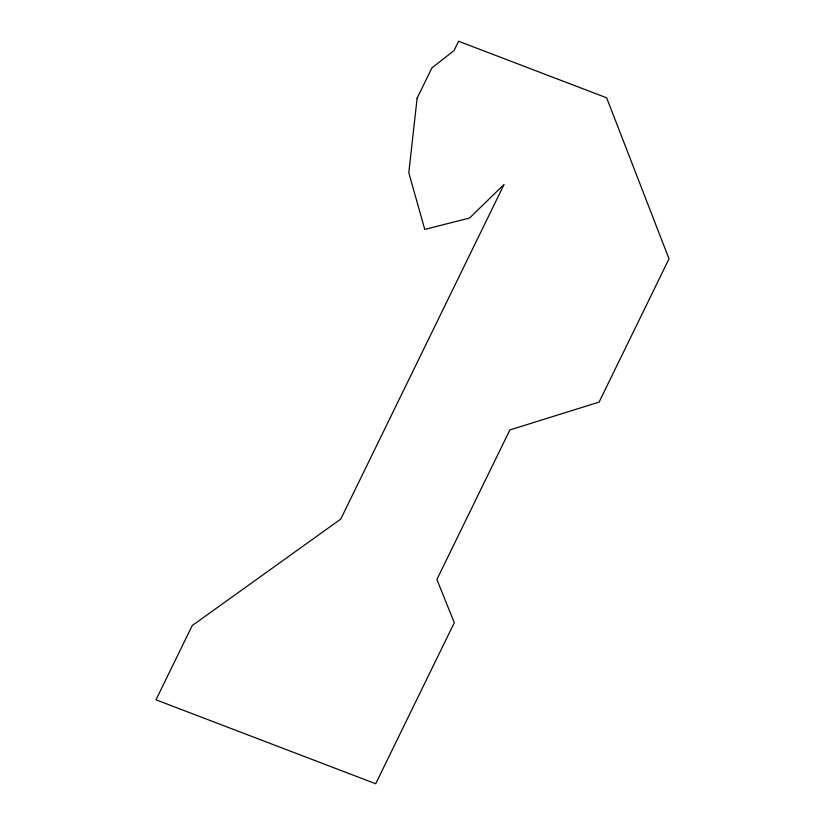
<?xml version="1.0" encoding="UTF-8"?>
<svg xmlns="http://www.w3.org/2000/svg" width="825" height="825" viewBox="0 0 825 825"><rect width="100%" height="100%" fill="white"/><g stroke="black" fill="none" stroke-linecap="round" stroke-linejoin="round"><path stroke-width="1.24" d="M417.12 98.185L408.808 172.734L424.762 229.422L469.528 218.037L504.054 184.48L340.756 519.1L192.215 625.577L155.987 699.817L375.705 783.75L454.286 622.71L436.899 579.48L509.871 429.949L599.105 402.095L669.013 258.844L606.664 97.824L458.576 41.25L453.977 50.665L431.918 67.867L417.12 98.185"/></g></svg>
